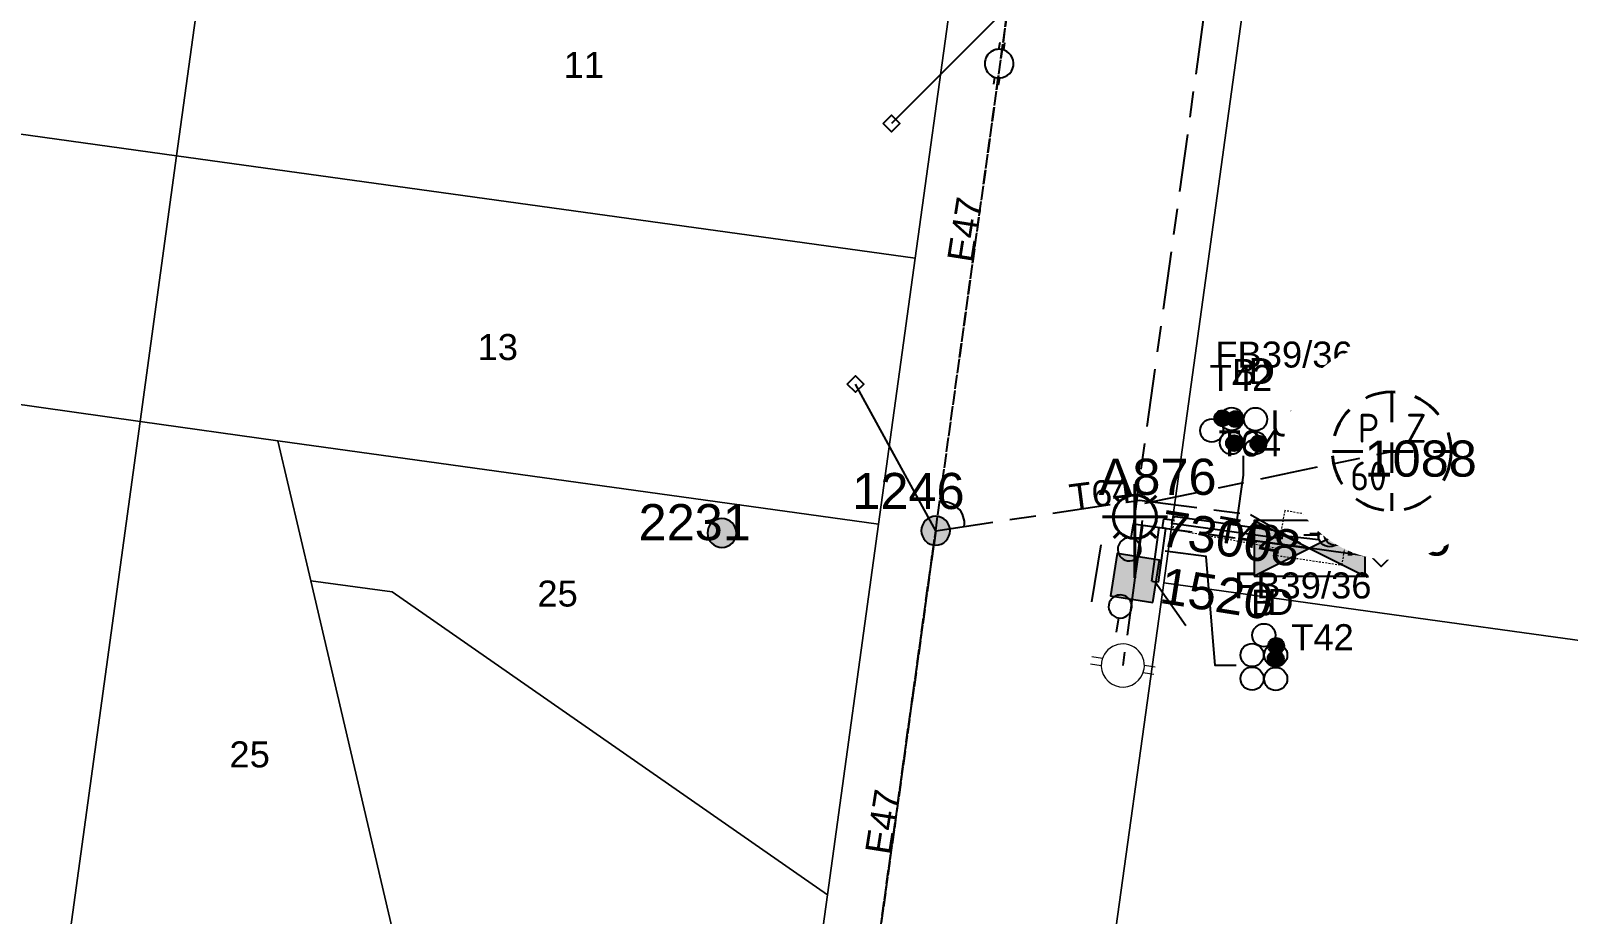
# Model space of a CAD drawing. Header units: metres. Extents: x 307881 to 309377, y 6244646 to 6245709.
# Drawn here: x 308529.6 to 308636, y 6245240.8 to 6245302 of the extents above; entities that cross this region are included whole.
import ezdxf
from ezdxf.enums import TextEntityAlignment as Align

# ---------------------------------------------------------------- set-up
doc = ezdxf.new("R2010")
doc.units = ezdxf.units.M
for name, pattern in [('Cable Exist OH', [1, 1, 0]), ('Cable Exist UG', [8.2, 4, -1.2, 1.8, -1.2]), ('Dash', [5, 3, -2]), ('HIDDEN', [0.375, 0.25, -0.125]), ('HIDDEN2', [0.1875, 0.125, -0.0625])]:
    doc.linetypes.add(name, pattern=pattern)
doc.layers.get('0').update_dxf_attribs({"color": 6})
for name, color, linetype in [('_User Miscellaneous7', 7, 'Continuous'), ('_User Miscellaneous9', 7, 'Continuous'), ('Duct_SP_EXT', 7, 'Continuous'), ('Equip_HV_EXT', 7, 'Continuous'), ('Equip_LV_EXT', 7, 'Continuous'), ('Equip_SL_EXT', 7, 'Continuous'), ('Equip_SP_LV_EXT', 7, 'Continuous'), ('Equip_SP_SL_EXT', 7, 'Continuous'), ('Mains_HV_EXT', 7, 'Continuous'), ('Mains_LV_EXT', 7, 'Continuous'), ('Mains_SL_EXT', 7, 'Continuous'), ('Services_SP_EXT', 7, 'Continuous'), ('Sub_SP_EXT', 7, 'Continuous'), ('SupportsOH_SP_TR_HV_LV_SL_EXT', 7, 'Continuous'), ('SupportsUG_SP_LV_SL_EXT', 7, 'Continuous'), ('Trench_SP_EXT', 7, 'Continuous')]:
    doc.layers.add(name, color=color, linetype=linetype)
for name, color, linetype, lineweight in [('Cadastre Buildings_SP_EXT', 9, 'Continuous', 5), ('Cadastre Land Parcels_SP_EXT', 9, 'Continuous', 5), ('Cadastre Other Property_SP_EXT', 9, 'HIDDEN', 5), ('Cadastre Roads_SP_EXT', 9, 'Continuous', 5)]:
    doc.layers.add(name, color=color, linetype=linetype, lineweight=lineweight)
doc.styles.add('COLUMN_LABEL', font='arial.ttf')
doc.styles.add('iecARIAL', font='arial.ttf', dxfattribs={"height": 2})
doc.styles.add('IESYMBOL1', font='isocp.shx')
doc.styles.add('POLE_LABEL', font='arial.ttf')
doc.styles.add('SLCP_LABEL', font='arial.ttf', dxfattribs={"height": 3.5})
doc.styles.get("Standard").update_dxf_attribs({"font": 'arial.ttf'})
doc.styles.add('SWITCH_LABEL', font='arial.ttf', dxfattribs={"height": 2.5})

# ---------------------------------------------------------------- blocks, each defined once
blk = doc.blocks.new('SUB_PADMOUNT_EXT')
for points in [[(0, 0), (-3.84, 1.92), (-3.84, -1.92)], [(0, 0), (3.84, 1.92), (3.84, -1.92)]]:
    blk.add_hatch(color=256).paths.add_polyline_path(points)
for p, q in [((3.84, 1.92), (-3.84, -1.92)), ((-3.84, 1.92), (3.84, -1.92))]:
    blk.add_line(p, q)
blk.add_lwpolyline([(-3.84, -1.92), (3.84, -1.92), (3.84, 1.92), (-3.84, 1.92)], close=True)
for tag, height, flags, p in [('ASSET_NUM', 2.5, 8, (2, 2)), ('STREET_CODE', 0.2, 9, (1.5, 0)), ('CONSTRUCTED_VOLTAGE', 0.2, 9, (1.5, -0.2)), ('OPERATING_VOLTAGE', 0.2, 9, (1.5, -0.6)), ('ORIENTATION', 0.2, 9, (1.5, -0.8)), ('OWNED_BY', 0.2, 9, (1.5, -1)), ('NO_PHASES', 0.2, 9, (1.5, -0.4)), ('OPERATED_BY', 0.2, 9, (1.5, -1.2)), ('SECONDARY_VOLTAGE', 0.2, 9, (1.5, -1.6)), ('STATE', 0.2, 9, (1.5, -1.8)), ('SUBSTATION_TYPE', 0.2, 9, (1.5, -2.2)), ('MAINTAINED_BY', 0.2, 9, (1.5, -1.4)), ('PARENT', 0.2, 9, (1.5, -2)), ('STREETNAME', 0.2, 9, (1.5, -3)), ('SUBURB', 0.2, 9, (1.5, -3.2)), ('USAGE', 0.2, 9, (1.5, -2.4)), ('LEGEND', 0.2, 9, (1.5, -2.6)), ('LOCATION', 0.2, 9, (1.5, -2.8)), ('Z', 0.2, 1, (1.5, -3.6)), ('NOTES', 0.2, 9, (1.5, -3.4))]:
    blk.add_attdef(tag, text='', height=height, dxfattribs=dict(flags=flags)).set_placement(p, align=Align.MIDDLE_LEFT)
blk = doc.blocks.new('COLUMN_EXT')
blk.add_hatch(color=256).paths.add_polyline_path([(-1.49, 1.48), (-1.49, -1.49), (1.48, -1.49), (1.48, 1.48)])
blk.add_lwpolyline([(-1.49, -1.49), (1.48, -1.49), (1.48, 1.48), (-1.49, 1.48)], close=True)
for tag, height, style, flags, p in [('ASSET_NUM', 2.5, 'COLUMN_LABEL', 8, (2, 2)), ('STRUCTURE_PLANT_NUMBER', 0.2, 'POLE_LABEL', 9, (1.81, 0.03)), ('STREET_CODE', 0.2, 'COLUMN_LABEL', 9, (1.81, -0.2))]:
    blk.add_attdef(tag, text='', height=height, dxfattribs=dict(style=style, flags=flags)).set_placement(p, align=Align.MIDDLE_LEFT)
at = {"flags": 9}
for tag, p in [('COLUMN_TYPE', (1.81, -0.4)), ('OWNED_BY', (1.81, -0.6)), ('STATE', (1.81, -0.8)), ('USAGE', (1.81, -1)), ('STREETNAME', (1.81, -1.6)), ('SUBURB', (1.81, -1.8)), ('LEGEND', (1.81, -1.2)), ('LOCATION', (1.81, -1.4)), ('NOTES', (1.81, -2))]:
    blk.add_attdef(tag, text='', height=0.2, dxfattribs=at).set_placement(p, align=Align.MIDDLE_LEFT)
at = {"flags": 1}
blk.add_attdef('Z', (1.81, -2.35), '', height=0.2, dxfattribs=at)
blk = doc.blocks.new('DUCT_EXT')
blk.add_circle((0, 0.8), 0.8)
at = {"flags": 1}
blk.add_attdef('Z', (0, 0), '', height=0.2, dxfattribs=at)
at = {"flags": 9}
for tag, p in [('DUCT_CODE', (0, 0)), ('XSECT_TYPE', (0, -0.2)), ('STATE', (0, -0.6)), ('FB_REFERENCE', (0, -0.4)), ('NOTES', (0, -0.8))]:
    blk.add_attdef(tag, text='', height=0.2, dxfattribs=at).set_placement(p, align=Align.MIDDLE_LEFT)
blk = doc.blocks.new('LV_OH_LINKS_OPEN_EXT')
for p, q in [((-0.17, 4.97), (-0.17, 5.46)), ((0.17, 4.97), (0.17, 5.46)), ((-0.17, 3), (-0.17, 2.5)), ((0.17, 3), (0.17, 2.5))]:
    blk.add_line(p, q)
blk.add_lwpolyline([(0, 2.99, 1), (0, 4.98, 1)], format="xyb", close=True)
at = {"flags": 9}
for tag, p in [('ACTUAL_STATUS', (0, 0)), ('CONSTRUCTED_VOLTAGE', (0, -0.2)), ('OPERATING_VOLTAGE', (0, -0.6)), ('ORIENTATION', (0, -0.8)), ('OWNED_BY', (0, -1)), ('NO_PHASES', (0, -0.4)), ('STATE', (0, -1.2)), ('SWITCH_TYPE', (0, -1.4)), ('USAGE', (0, -1.6)), ('LEGEND', (0, -1.8)), ('NOTES', (0, -2))]:
    blk.add_attdef(tag, text='', height=0.2, dxfattribs=at).set_placement(p, align=Align.MIDDLE_LEFT)
at = {"flags": 1}
blk.add_attdef('Z', (0, 0), '', height=0.2, dxfattribs=at)
blk = doc.blocks.new('SL_LANTERN_EXT')
at = {"lineweight": 40}
for p, q in [((0, 1.97), (0, 6.47)), ((-1.46, 5.68), (-1.06, 5.28)), ((1.46, 5.68), (1.06, 5.28)), ((-2.25, 4.22), (2.25, 4.22)), ((-1.46, 2.76), (-1.06, 3.16)), ((0, 0), (0, 2.72)), ((1.46, 2.76), (1.06, 3.16))]:
    blk.add_line(p, q, dxfattribs=at)
blk.add_circle((0, 4.22), 1.5, dxfattribs=at)
at = {"color": 7, "style": 'iecARIAL', "flags": 8}
blk.add_attdef('ASSET_NUM', (1.5, 1.5), '', height=2.5, dxfattribs=at)
for tag, p, height, flags in [('CONSTRUCTED_VOLTAGE', (0.98, -0.65), 0.2, 9), ('CONTROL_TYPE', (0.98, -0.85), 0.2, 9), ('LANTERN_PURPOSE', (0.98, -1.05), 0.2, 9), ('LANTERN_TYPE', (0.98, -1.25), 0.2, 9), ('LNUMBER', (2.18, -3.25), 2.5, 8), ('OPERATING_VOLTAGE', (0.98, -1.65), 0.2, 9), ('ORIENTATION', (0.98, -1.85), 0.2, 9), ('OWNED_BY', (0.98, -2.05), 0.2, 9), ('STATE', (0.98, -2.25), 0.2, 9), ('NO_PHASES', (0.98, -1.45), 0.2, 9), ('USAGE', (0.98, -2.45), 0.2, 9), ('CEXIST', (0.98, -2.65), 0.2, 9), ('CNEW', (0.98, -2.85), 0.2, 9), ('CNUMBER', (0.98, -3.05), 0.2, 9), ('CREMOVE', (0.98, -3.25), 0.2, 9), ('CREPLACE', (0.98, -3.45), 0.2, 9), ('LKINGHEIGHT', (0.98, -3.65), 0.2, 9), ('LBRACKET', (0.98, -3.85), 0.2, 9), ('LBRACKETVOCAB', (0.98, -4.05), 0.2, 9), ('LCATEGORY', (0.98, -4.25), 0.2, 9), ('LCHARGE1', (0.98, -4.45), 0.2, 9), ('LCHARGE1PERCENT', (0.98, -4.65), 0.2, 9), ('LCHARGE2', (0.98, -4.85), 0.2, 9), ('LCHARGE2PERCENT', (0.98, -5.05), 0.2, 9), ('LCHARGE3', (0.98, -5.25), 0.2, 9), ('LCHARGE3PERCENT', (0.98, -5.45), 0.2, 9), ('LEXIST', (0.98, -5.65), 0.2, 9), ('LLAMP', (0.98, -5.85), 0.2, 9), ('LLAMPVOCAB', (0.98, -6.05), 0.2, 9), ('LMAST', (0.98, -6.25), 0.2, 9), ('LMASTVOCAB', (0.98, -6.45), 0.2, 9), ('LNEW', (0.98, -6.65), 0.2, 9), ('LANTNUMBER', (0.98, -6.85), 0.2, 9), ('LOUTREACH', (0.98, -7.25), 0.2, 9), ('LOUTREACHVOCAB', (0.98, -7.45), 0.2, 9), ('LRATECODE', (0.98, -7.65), 0.2, 9), ('LREMOVE', (0.98, -7.85), 0.2, 9), ('LREPLACE', (0.98, -8.05), 0.2, 9), ('LTYPE', (0.98, -8.25), 0.2, 9), ('LTYPEVOCAB', (0.98, -8.45), 0.2, 9), ('LEGEND', (0.98, -8.65), 0.2, 9), ('STREETNAME', (0.98, -9.25), 0.2, 9), ('SUBURB', (0.98, -9.45), 0.2, 1), ('LOCATION', (0.98, -8.85), 0.2, 9), ('NOTES', (0.98, -9.05), 0.2, 9)]:
    blk.add_attdef(tag, p, '', height=height, dxfattribs=dict(flags=flags))
blk = doc.blocks.new('CCP_EXT')
at = {"flags": 9}
for tag, p in [('STATE', (0, -1.8)), ('LEGEND', (0, -1.4)), ('LIFE_SUPPORT', (0, -1.6)), ('NOTES', (0, -2))]:
    blk.add_attdef(tag, text='', height=0.2, dxfattribs=at).set_placement(p, align=Align.MIDDLE_LEFT)
blk.add_wipeout([(0, 0.57), (0.57, 0), (0, -0.57), (-0.57, 0)])
blk.add_lwpolyline([(-0.57, 0), (0, 0.57), (0.57, 0), (0, -0.57), (-0.57, 0)])
at = {"flags": 1}
blk.add_attdef('Z', (0, 0), '', height=0.2, dxfattribs=at)
at = {"flags": 9}
for tag, p in [('CCP_TYPE', (0, 0)), ('CONSTRUCTED_VOLTAGE', (0, -0.2)), ('OPERATING_VOLTAGE', (0, -0.6)), ('ORIENTATION', (0, -0.8)), ('OWNED_BY', (0, -1)), ('NO_PHASES', (0, -0.4)), ('USAGE', (0, -1.2))]:
    blk.add_attdef(tag, text='', height=0.2, dxfattribs=at).set_placement(p, align=Align.MIDDLE_LEFT)
blk = doc.blocks.new('POLE_EXT')
blk.add_hatch(color=256).paths.add_polyline_path([(-1, 0, 1), (1, 0, 1)])
blk.add_lwpolyline([(-1, 0, 1), (1, 0, 1)], format="xyb", close=True)
for tag, height, flags, p in [('pNumber', 2.5, 8, (-17.84, 2.07)), ('OWNED_BY', 0.2, 9, (1.35, -0.4)), ('SPECIAL_USE', 0.2, 9, (1.35, -0.8)), ('STATE', 0.2, 9, (1.35, -1)), ('PARENT', 0.2, 9, (1.35, -0.6)), ('cLV', 0.2, 9, (1.35, -1.4)), ('hDepth', 0.2, 9, (1.35, -1.6)), ('hDia', 0.2, 9, (1.35, -1.8)), ('cHV', 0.2, 9, (1.35, -2)), ('USAGE', 0.2, 9, (1.35, -1.2)), ('LBRACKET', 0.2, 9, (1.35, -2.2)), ('LExisting', 0.2, 9, (1.35, -2.4)), ('LANTNUMBER', 0.2, 9, (1.35, -2.6)), ('LOther', 0.2, 9, (1.35, -2.8)), ('LRemove', 0.2, 9, (1.35, -3)), ('LEGEND', 0.2, 9, (1.35, -3.2)), ('cLinedev', 0.2, 9, (1.35, -3.4)), ('pExisting', 0.2, 9, (1.35, -3.8)), ('LOCATION', 0.2, 9, (1.35, -3.6)), ('PFNUMBER', 0.2, 9, (1.35, -4)), ('NEWPFNUMBER', 0.2, 9, (1.35, -4.2)), ('pFooting', 0.2, 9, (1.35, -4.4)), ('pNew', 0.2, 9, (1.35, -4.6)), ('pRelocate', 0.2, 9, (1.35, -5)), ('pRemove', 0.2, 9, (1.35, -5.2)), ('pReplace', 0.2, 9, (1.35, -5.4)), ('pStay', 0.2, 9, (1.35, -5.6)), ('pType', 0.2, 9, (1.35, -5.8)), ('cspan', 0.2, 9, (1.35, -6)), ('STREETNAME', 0.2, 9, (1.35, -6.2)), ('SUBURB', 0.2, 9, (1.35, -6.4)), ('OPERATED_BY', 0.2, 9, (1.36, -7.01)), ('NOTES', 0.2, 9, (1.35, -6.6)), ('MAINTAINED_BY', 0.2, 9, (1.36, -6.81))]:
    blk.add_attdef(tag, text='', height=height, dxfattribs=dict(flags=flags)).set_placement(p, align=Align.MIDDLE_LEFT)
at = {"style": 'POLE_LABEL'}
for tag, height, flags, p in [('ASSET_NUM', 2.5, 8, (2, 2)), ('STRUCTURE_PLANT_NUMBER', 0.2, 9, (1.35, 0.03)), ('STREET_CODE', 0.2, 9, (1.35, -0.2))]:
    blk.add_attdef(tag, text='', height=height, dxfattribs=dict(at, flags=flags)).set_placement(p, align=Align.MIDDLE_LEFT)
at = {"flags": 1}
blk.add_attdef('Z', (1.35, -7.33), '', height=0.2, dxfattribs=at)
blk = doc.blocks.new('LV_UG_LINKS_OPEN_EXT')
at = {"lineweight": 20}
for p, q in [((-0.25, 1.47), (-0.25, 2.22)), ((0.25, 1.47), (0.25, 2.22)), ((-0.25, -1.47), (-0.25, -2.22)), ((0.25, -1.47), (0.25, -2.22))]:
    blk.add_line(p, q, dxfattribs=at)
at = {"flags": 9}
for tag, p in [('ACTUAL_STATUS', (0, 0)), ('CONSTRUCTED_VOLTAGE', (0, -0.2)), ('OPERATING_VOLTAGE', (0, -0.6)), ('ORIENTATION', (0, -0.8)), ('STATE', (0, -1)), ('NO_PHASES', (0, -0.4)), ('SWITCH_TYPE', (0, -1.2)), ('USAGE', (0, -1.4)), ('NOTES', (0, -1.6))]:
    blk.add_attdef(tag, text='', height=0.2, dxfattribs=at).set_placement(p, align=Align.MIDDLE_LEFT)
at = {"flags": 1}
blk.add_attdef('Z', (0, 0), '', height=0.2, dxfattribs=at)
blk.add_wipeout([(-0.25, 1.47), (-0.43, 1.43), (-0.61, 1.36), (-0.77, 1.28), (-0.93, 1.17), (-1.07, 1.05), (-1.19, 0.9), (-1.29, 0.75), (-1.38, 0.58), (-1.44, 0.4), (-1.48, 0.22), (-1.49, 0.03), (-1.49, -0.16), (-1.45, -0.34), (-1.4, -0.52), (-1.32, -0.69), (-1.23, -0.85), (-1.11, -1), (-0.98, -1.13), (-0.83, -1.24), (-0.66, -1.34), (-0.49, -1.41), (-0.31, -1.46), (-0.13, -1.49), (0.06, -1.49), (0.25, -1.47), (0.43, -1.43), (0.61, -1.36), (0.77, -1.28), (0.93, -1.17), (1.07, -1.05), (1.19, -0.9), (1.29, -0.75), (1.38, -0.58), (1.44, -0.4), (1.48, -0.22), (1.49, -0.03), (1.49, 0.16), (1.45, 0.34), (1.4, 0.52), (1.32, 0.69), (1.23, 0.85), (1.11, 1), (0.98, 1.13), (0.83, 1.24), (0.66, 1.34), (0.49, 1.41), (0.31, 1.46), (0.13, 1.49), (-0.06, 1.49)])
at = {"lineweight": 20}
blk.add_lwpolyline([(0, -1.49, 1), (0, 1.49, 1)], format="xyb", close=True, dxfattribs=at)
blk = doc.blocks.new('LV_UG_DFUSE_CLOSED_EXT')
for points in [[(1, 0), (0, 0)], [(5.04, 0.73), (2.16, -0.72)], [(5.05, -0.71), (2.16, 0.72)], [(6.2, 0.01), (7.2, 0.01)]]:
    blk.add_lwpolyline(points)
for centre in [(1.8, 0), (5.4, 0.01)]:
    blk.add_circle(centre, 0.8)
at = {"flags": 9}
for tag, p in [('ACTUAL_STATUS', (0, 0)), ('CONSTRUCTED_VOLTAGE', (0, -0.2)), ('OPERATING_VOLTAGE', (0, -0.6)), ('ORIENTATION', (0, -0.8)), ('STATE', (0, -1)), ('NO_PHASES', (0, -0.4)), ('SWITCH_TYPE', (0, -1.2)), ('USAGE', (0, -1.4)), ('NOTES', (0, -1.6))]:
    blk.add_attdef(tag, text='', height=0.2, dxfattribs=at).set_placement(p, align=Align.MIDDLE_LEFT)
at = {"flags": 1}
blk.add_attdef('Z', (0, 0), '', height=0.2, dxfattribs=at)
blk = doc.blocks.new('SWG_HOLEC_SU_EXT')
blk.add_line((1.8, -2), (5.8, -2))
for points in [[(1, 0), (0, 0)], [(6.6, 0), (7.6, 0)]]:
    blk.add_lwpolyline(points)
for points in [[(1.8, -0.8, 1), (1.8, 0.8, 1)], [(5.8, -0.8, 1), (5.8, 0.8, 1)]]:
    blk.add_lwpolyline(points, format="xyb", close=True)
at = {"style": 'SWITCH_LABEL', "flags": 8}
blk.add_attdef('ASSET_NUM', text='', height=2.5, rotation=179.9544, dxfattribs=at).set_placement((-2.4, 0), align=Align.MIDDLE_LEFT)
at = {"flags": 1}
blk.add_attdef('Z', (0, 0), '', height=0.2, dxfattribs=at)
at = {"flags": 9}
for tag, p in [('ACTUAL_STATUS', (0, -0.4)), ('CONSTRUCTED_VOLTAGE', (0, -0.6)), ('OPERATING_VOLTAGE', (0, -1)), ('NO_PHASES', (0, -0.8)), ('ORIENTATION', (0, -1.2)), ('OWNED_BY', (0, -1.4)), ('STATE', (0, -1.8)), ('SWITCH_TYPE', (0, -2)), ('PARENT', (0, -1.6)), ('USAGE', (0, -2.2)), ('STREETNAME', (0, -2.6)), ('SUBURB', (0, -2.8)), ('LOCATION', (0, -2.4)), ('NOTES', (0, -3))]:
    blk.add_attdef(tag, text='', height=0.2, dxfattribs=at).set_placement(p, align=Align.MIDDLE_LEFT)
at = {"style": 'SWITCH_LABEL', "flags": 9}
blk.add_attdef('STREET_CODE', text='', height=0.2, dxfattribs=at).set_placement((0, -0.2), align=Align.MIDDLE_LEFT)
blk = doc.blocks.new('CABLE_LARGE_EXT')
h = blk.add_hatch(color=256)
edge = h.paths.add_edge_path()
edge.add_arc((0, 0.55), 0.55, 0, 360)
blk.add_circle((0, 0.55), 0.55)
at = {"flags": 1}
blk.add_attdef('Z', (0, 0), '', height=0.2, dxfattribs=at)
at = {"flags": 9}
for tag, p in [('COND_CODE', (0, 0)), ('STATE', (0, -0.4)), ('XSECT_SIZE', (0, -0.6)), ('FB_REFERENCE', (0, -0.2)), ('NOTES', (0, -0.8))]:
    blk.add_attdef(tag, text='', height=0.2, dxfattribs=at).set_placement(p, align=Align.MIDDLE_LEFT)
blk = doc.blocks.new('SLCP_ZELL_EXT')
blk.add_wipeout([(-0.24, 7.5), (-0.71, 7.47), (-1.17, 7.41), (-1.64, 7.32), (-2.09, 7.21), (-2.54, 7.06), (-2.98, 6.89), (-3.41, 6.69), (-3.82, 6.46), (-4.22, 6.21), (-4.6, 5.93), (-4.96, 5.63), (-5.31, 5.31), (-5.63, 4.96), (-5.93, 4.6), (-6.21, 4.22), (-6.46, 3.82), (-6.69, 3.41), (-6.89, 2.98), (-7.06, 2.54), (-7.21, 2.09), (-7.32, 1.64), (-7.41, 1.17), (-7.47, 0.71), (-7.5, 0.24), (-7.5, -0.24), (-7.47, -0.71), (-7.41, -1.17), (-7.32, -1.64), (-7.21, -2.09), (-7.06, -2.54), (-6.89, -2.98), (-6.69, -3.41), (-6.46, -3.82), (-6.21, -4.22), (-5.93, -4.6), (-5.63, -4.96), (-5.31, -5.31), (-4.96, -5.63), (-4.6, -5.93), (-4.22, -6.21), (-3.82, -6.46), (-3.41, -6.69), (-2.98, -6.89), (-2.54, -7.06), (-2.09, -7.21), (-1.64, -7.32), (-1.17, -7.41), (-0.71, -7.47), (-0.24, -7.5), (0.24, -7.5), (0.71, -7.47), (1.17, -7.41), (1.64, -7.32), (2.09, -7.21), (2.54, -7.06), (2.98, -6.89), (3.41, -6.69), (3.82, -6.46), (4.22, -6.21), (4.6, -5.93), (4.96, -5.63), (5.31, -5.31), (5.63, -4.96), (5.93, -4.6), (6.21, -4.22), (6.46, -3.82), (6.69, -3.41), (6.89, -2.98), (7.06, -2.54), (7.21, -2.09), (7.32, -1.64), (7.41, -1.17), (7.47, -0.71), (7.5, -0.24), (7.5, 0.24), (7.47, 0.71), (7.41, 1.17), (7.32, 1.64), (7.21, 2.09), (7.06, 2.54), (6.89, 2.98), (6.69, 3.41), (6.46, 3.82), (6.21, 4.22), (5.93, 4.6), (5.63, 4.96), (5.31, 5.31), (4.96, 5.63), (4.6, 5.93), (4.22, 6.21), (3.82, 6.46), (3.41, 6.69), (2.98, 6.89), (2.54, 7.06), (2.09, 7.21), (1.64, 7.32), (1.17, 7.41), (0.71, 7.47), (0.24, 7.5)])
at = {"linetype": 'Dash', "lineweight": 40, "ltscale": 0.7}
for p, q in [((0, 4.11), (0, -4.11)), ((-4.11, 0), (4.11, 0))]:
    blk.add_line(p, q, dxfattribs=at)
blk.add_circle((0, 0), 4.11, dxfattribs=at)
at = {"lineweight": 40, "style": 'IESYMBOL1'}
for s, p in [('P', (-1.6, 0)), ('Z', (1.7, 0)), ('60', (-1.61, -3.31))]:
    blk.add_text(s, height=2, dxfattribs=at).set_placement(p, align=Align.BOTTOM_CENTER)
at = {"style": 'SLCP_LABEL'}
for tag, height, flags, p in [('ASSET_NUM', 2.5, 8, (2, 2)), ('STREET_CODE', 0.2, 9, (0, -0.2))]:
    blk.add_attdef(tag, text='', height=height, dxfattribs=dict(at, flags=flags)).set_placement(p, align=Align.MIDDLE_LEFT)
at = {"flags": 1}
blk.add_attdef('Z', (0, 0), '', height=0.2, dxfattribs=at)
at = {"flags": 9}
for tag, p in [('CONSTRUCTED_VOLTAGE', (0, -0.4)), ('CONTROL_TYPE', (0, -0.6)), ('OPERATING_VOLTAGE', (0, -1)), ('NO_PHASES', (0, -0.8)), ('ORIENTATION', (0, -1.2)), ('OWNED_BY', (0, -1.4)), ('STATE', (0, -2)), ('USAGE', (0, -1.6)), ('LOCATION', (0, -1.8)), ('NOTES', (0, -2.2))]:
    blk.add_attdef(tag, text='', height=0.2, dxfattribs=at).set_placement(p, align=Align.MIDDLE_LEFT)

msp = doc.modelspace()

# ---------------------------------------------------------------- linework, layer by layer
at = {"layer": '_User Miscellaneous7'}
for points in [[(308613.48, 6245272.55), (308613.48, 6245271.21), (308613.02, 6245267.95)], [(308613.01, 6245258.03), (308611.56, 6245258.03), (308610.92, 6245265.59), (308608.09, 6245265.95)]]:
    msp.add_lwpolyline(points, dxfattribs=at)
at = {"layer": 'Cadastre Buildings_SP_EXT', "linetype": 'Continuous'}
for points in [[(308544.29, 6245326.88), (308493.49, 6245333.96), (308491.38, 6245318.27), (308488.98, 6245300.37), (308539.68, 6245293.31), (308542.15, 6245311.21), (308544.29, 6245326.88)], [(308642.27, 6245259.02), (308626.27, 6245261.22), (308607.99, 6245263.75), (308603.77, 6245233.35), (308603.78, 6245227.95), (308607.05, 6245224.61), (308611.41, 6245221.78), (308620.73, 6245220.48), (308636.54, 6245218.29), (308642.27, 6245259.02)]]:
    msp.add_lwpolyline(points, close=True, dxfattribs=at)
at = {"layer": 'Cadastre Land Parcels_SP_EXT', "linetype": 'Continuous'}
for points in [[(308593.26, 6245304.09), (308542.15, 6245311.21), (308539.68, 6245293.31), (308590.8, 6245286.23), (308593.26, 6245304.09)], [(308590.8, 6245286.23), (308539.68, 6245293.31), (308537.17, 6245274.92), (308546.68, 6245273.59), (308588.25, 6245267.83), (308590.8, 6245286.23)], [(308537.17, 6245274.92), (308527.86, 6245276.24), (308523.06, 6245267.75), (308505.74, 6245236.34), (308531.37, 6245232.73), (308537.17, 6245274.92)], [(308546.68, 6245273.59), (308537.17, 6245274.92), (308531.37, 6245232.73), (308538.71, 6245231.7), (308557.12, 6245229.1), (308548.98, 6245263.89), (308546.68, 6245273.59)], [(308588.25, 6245267.83), (308546.68, 6245273.59), (308548.98, 6245263.89), (308554.61, 6245263.13), (308584.72, 6245242.17), (308588.25, 6245267.83)], [(308584.72, 6245242.17), (308554.61, 6245263.13), (308548.98, 6245263.89), (308557.12, 6245229.1), (308573.28, 6245226.83), (308574.13, 6245226.76), (308574.98, 6245226.77), (308575.82, 6245226.86), (308576.65, 6245227.02), (308577.46, 6245227.26), (308578.25, 6245227.56), (308579.01, 6245227.94), (308579.73, 6245228.39), (308580.41, 6245228.9), (308581.04, 6245229.47), (308581.61, 6245230.09), (308582.12, 6245230.77), (308582.57, 6245231.48), (308582.96, 6245232.24), (308583.27, 6245233.02), (308583.51, 6245233.84), (308583.68, 6245234.67), (308584.72, 6245242.17)]]:
    msp.add_lwpolyline(points, close=True, dxfattribs=at)
msp.add_lwpolyline([(308527.86, 6245276.24), (308537.17, 6245274.92), (308539.68, 6245293.31), (308539.68, 6245293.31), (308488.98, 6245300.37)], dxfattribs=at)
at = {"layer": 'Cadastre Other Property_SP_EXT', "linetype": 'HIDDEN2'}
msp.add_lwpolyline([(308608.73, 6245268.36), (308608.6, 6245267.47), (308615.97, 6245266.14), (308615.84, 6245265.65), (308620.32, 6245264.99), (308620.86, 6245267.96), (308616.37, 6245268.76), (308616.1, 6245267.29), (308608.73, 6245268.36)], close=True, dxfattribs=at)
at = {"layer": 'Duct_SP_EXT'}
for p, q in [((308608.62, 6245268.35), (308608.59, 6245268.11)), ((308616.26, 6245267.29), (308608.62, 6245268.35)), ((308607.16, 6245263.87), (308607.67, 6245267.59)), ((308607.63, 6245263.8), (308608.14, 6245267.53)), ((308607.67, 6245267.59), (308607.91, 6245267.56)), ((308608.14, 6245267.53), (308607.91, 6245267.56)), ((308608.56, 6245267.87), (308608.59, 6245268.11)), ((308616.19, 6245266.81), (308608.56, 6245267.87)), ((308616.26, 6245267.29), (308616.22, 6245267.05)), ((308616.19, 6245266.81), (308616.22, 6245267.05)), ((308607.16, 6245263.87), (308607.39, 6245263.83)), ((308607.63, 6245263.8), (308607.39, 6245263.83))]:
    msp.add_line(p, q, dxfattribs=at)
at = {"layer": 'Mains_LV_EXT', "linetype": 'Cable Exist OH'}
for points in [[(308592.21, 6245267.37), (308597.22, 6245303.63)], [(308592.21, 6245267.37), (308585.79, 6245221.13)]]:
    msp.add_lwpolyline(points, dxfattribs=at)
at = {"layer": 'Mains_LV_EXT', "linetype": 'Continuous'}
msp.add_lwpolyline([(308594.19, 6245267.67, 0.496427), (308592.48, 6245269.36)], format="xyb", dxfattribs=at)
at = {"layer": 'Trench_SP_EXT', "linetype": 'Cable Exist UG'}
for points in [[(308618.79, 6245267.61), (308622.99, 6245268.89)], [(308607.91, 6245267.56), (308608, 6245268.18), (308608.59, 6245268.11)], [(308616.07, 6245267.07), (308618.7, 6245266.77), (308618.79, 6245267.61)], [(308607.39, 6245263.83), (308609.51, 6245260.8)]]:
    msp.add_lwpolyline(points, dxfattribs=at)

# ---------------------------------------------------------------- block references
at = {"layer": '_User Miscellaneous7', "rotation": 89.3069397112737}
for name, p in [('DUCT_EXT', (308613.49, 6245275.09)), ('DUCT_EXT', (308615.14, 6245275.07)), ('DUCT_EXT', (308612.11, 6245274.29)), ('CABLE_LARGE_EXT', (308612.6, 6245275.14)), ('CABLE_LARGE_EXT', (308613.49, 6245275.09)), ('DUCT_EXT', (308613.47, 6245273.45)), ('CABLE_LARGE_EXT', (308613.41, 6245273.42)), ('DUCT_EXT', (308615.1, 6245273.43)), ('CABLE_LARGE_EXT', (308615.09, 6245273.4))]:
    msp.add_blockref(name, p, dxfattribs=at)
at = {"layer": '_User Miscellaneous7'}
for name, p in [('DUCT_EXT', (308614.92, 6245259.33)), ('CABLE_LARGE_EXT', (308615.77, 6245258.85)), ('DUCT_EXT', (308614.1, 6245257.96)), ('DUCT_EXT', (308615.74, 6245257.96)), ('CABLE_LARGE_EXT', (308615.74, 6245257.96)), ('DUCT_EXT', (308614.1, 6245256.33)), ('DUCT_EXT', (308615.74, 6245256.31))]:
    msp.add_blockref(name, p, dxfattribs=at)
at = {"layer": 'Equip_SP_LV_EXT', "rotation": 171.07883142834}
msp.add_blockref('LV_OH_LINKS_OPEN_EXT', (308597.22, 6245303.63), dxfattribs=at)
at = {"layer": 'Equip_SP_SL_EXT'}
ref = msp.add_blockref('SL_LANTERN_EXT', (308606, 6245264.11), dxfattribs=at)
ref.add_attrib('ASSET_NUM', '73008', dxfattribs={"layer": '_User Miscellaneous9', "height": 2.5, "rotation": 351.0481, "style": 'iecARIAL'}).set_placement((308607.5, 6245265.61), align=Align.BOTTOM_LEFT)
at = {"layer": 'Sub_SP_EXT'}
ref = msp.add_blockref('SUB_PADMOUNT_EXT', (308618.09, 6245266.15), dxfattribs=at)
ref.add_attrib('ASSET_NUM', '7345', dxfattribs={"layer": '0', "height": 2.5}).set_placement((308620.09, 6245266.9), align=Align.MIDDLE_LEFT)
at = {"layer": 'SupportsOH_SP_TR_HV_LV_SL_EXT'}
ref = msp.add_blockref('POLE_EXT', (308592.21, 6245267.37), dxfattribs=at)
ref.add_attrib('ASSET_NUM', '1246', dxfattribs={"layer": '0', "height": 2.5, "rotation": 0.0375, "style": 'POLE_LABEL'}).set_placement((308594.21, 6245268.12), align=Align.BOTTOM_RIGHT)
ref = msp.add_blockref('POLE_EXT', (308577.42, 6245267.21), dxfattribs=at)
ref.add_attrib('ASSET_NUM', '2231', dxfattribs={"layer": '0', "height": 2.5, "style": 'POLE_LABEL'}).set_placement((308579.42, 6245267.96), align=Align.MIDDLE_RIGHT)
at = {"layer": 'SupportsUG_SP_LV_SL_EXT'}
ref = msp.add_blockref('COLUMN_EXT', (308606, 6245264.11), dxfattribs=dict(at, rotation=81.06661613919749))
ref.add_attrib('ASSET_NUM', '1520', dxfattribs={"layer": '0', "height": 2.5, "rotation": 351.0305, "style": 'COLUMN_LABEL'}).set_placement((308608, 6245264.86), align=Align.TOP_LEFT)

# ---------------------------------------------------------------- texts
at = {"layer": '_User Miscellaneous7'}
for s, rotation, p in [('E47', 81.0426, (308594.77, 6245285.86)), ('T64', 7.3999, (308601.59, 6245268.78)), ('E47', 81.0101, (308589.09, 6245244.87))]:
    msp.add_text(s, height=1.8, rotation=rotation, dxfattribs=at).set_placement(p)
for s, p in [('FB39/36', (308611.56, 6245278.66)), ('B', (308612.72, 6245277.46)), ('D', (308613.86, 6245277.52)), ('T42', (308611.17, 6245277.04)), ('U18', (308615.38, 6245273.9)), ('T64', (308611.78, 6245272.51)), ('FB39/36', (308612.86, 6245262.68)), ('B', (308614.02, 6245261.48)), ('D', (308615.16, 6245261.54)), ('T42', (308616.81, 6245259.1))]:
    msp.add_text(s, height=1.8, dxfattribs=at).set_placement(p)
at = {"layer": 'Cadastre Land Parcels_SP_EXT'}
for s, p in [('11', (308566.47, 6245298.71)), ('13', (308560.51, 6245279.18)), ('25', (308564.65, 6245262.12)), ('25', (308543.34, 6245250.99))]:
    msp.add_text(s, height=1.8, dxfattribs=at).set_placement(p)

# ---------------------------------------------------------------- next in the draw order: block references
at = {"layer": 'Services_SP_EXT'}
for p in [(308589.15, 6245295.55), (308586.66, 6245277.52), (308623.04, 6245265.46)]:
    msp.add_blockref('CCP_EXT', p, dxfattribs=at)

# ---------------------------------------------------------------- next in the draw order: block references
for p in [(308589.15, 6245295.55), (308586.66, 6245277.52), (308623.04, 6245265.46)]:
    msp.add_blockref('CCP_EXT', p, dxfattribs=at)

# ---------------------------------------------------------------- next in the draw order: linework, layer by layer
at = {"layer": 'Cadastre Buildings_SP_EXT', "linetype": 'Continuous'}
msp.add_lwpolyline([(308663.44, 6245304.26), (308614.48, 6245310.83), (308607.99, 6245263.75), (308626.27, 6245261.22), (308642.27, 6245259.02), (308656.9, 6245257), (308659.07, 6245272.61), (308661.3, 6245288.75), (308663.44, 6245304.26)], close=True, dxfattribs=at)
at = {"layer": 'Cadastre Roads_SP_EXT', "linetype": 'Continuous'}
msp.add_lwpolyline([(308624.81, 6245385.94), (308629.04, 6245414.84), (308617.42, 6245411.14), (308607.69, 6245408.05), (308604.99, 6245388.55), (308602.34, 6245369.56), (308600.11, 6245353.4), (308597.65, 6245335.64), (308595.46, 6245319.74), (308593.26, 6245304.09), (308590.8, 6245286.23), (308588.25, 6245267.83), (308584.72, 6245242.17), (308583.68, 6245234.67), (308594.04, 6245233.99), (308603.77, 6245233.35), (308607.99, 6245263.75), (308614.48, 6245310.83), (308618.85, 6245342.54), (308621.78, 6245363.78), (308622.81, 6245371.27), (308624.81, 6245385.94)], close=True, dxfattribs=at)
at = {"layer": 'Mains_HV_EXT', "linetype": 'Cable Exist OH'}
msp.add_lwpolyline([(308585.79, 6245221.13), (308592.21, 6245267.37), (308601.61, 6245335.18)], dxfattribs=at)
at = {"layer": 'Services_SP_EXT'}
for points in [[(308597.22, 6245303.63), (308589.15, 6245295.55)], [(308592.21, 6245267.37), (308586.66, 6245277.52)], [(308623.04, 6245265.46), (308618.09, 6245266.15)]]:
    msp.add_lwpolyline(points, dxfattribs=at)

# ---------------------------------------------------------------- next in the draw order: block references
at = {"layer": 'Equip_LV_EXT'}
for p in [(308617.68, 6245267.06), (308618.09, 6245267.15)]:
    msp.add_blockref('LV_UG_DFUSE_CLOSED_EXT', p, dxfattribs=at)

# ---------------------------------------------------------------- next in the draw order: block references
at = {"layer": 'Equip_LV_EXT', "rotation": 260.9528796297871}
msp.add_blockref('LV_UG_LINKS_OPEN_EXT', (308605.16, 6245258.04), dxfattribs=at)
at = {"layer": 'Equip_SL_EXT'}
ref = msp.add_blockref('SLCP_ZELL_EXT', (308623.77, 6245272.86), dxfattribs=at)
ref.add_attrib('ASSET_NUM', '1088', dxfattribs={"layer": '0', "height": 2.5, "style": 'SLCP_LABEL'}).set_placement((308625.77, 6245273.61), align=Align.TOP_CENTER)

# ---------------------------------------------------------------- next in the draw order: linework, layer by layer
at = {"layer": 'Mains_HV_EXT', "linetype": 'Cable Exist UG'}
for points in [[(308616.38, 6245343.53), (308605.89, 6245267.85)], [(308605.89, 6245267.85), (308618.09, 6245266.15)]]:
    msp.add_lwpolyline(points, dxfattribs=at)
at = {"layer": 'Mains_LV_EXT', "linetype": 'Cable Exist UG'}
for points in [[(308592.21, 6245267.37), (308606.31, 6245269.48), (308613.99, 6245268.49), (308618.09, 6245266.15)], [(308618.09, 6245266.15), (308606.52, 6245267.73), (308606, 6245264.11)], [(308606, 6245264.11), (308605.16, 6245258.04)]]:
    msp.add_lwpolyline(points, dxfattribs=at)
at = {"layer": 'Mains_SL_EXT', "linetype": 'Cable Exist UG'}
msp.add_lwpolyline([(308606, 6245264.11), (308606.68, 6245269.27), (308623.77, 6245272.86)], dxfattribs=at)

# ---------------------------------------------------------------- next in the draw order: block references
at = {"layer": 'Equip_HV_EXT'}
ref = msp.add_blockref('SWG_HOLEC_SU_EXT', (308605.89, 6245267.85), dxfattribs=dict(at, rotation=260.9529096418619))
ref.add_attrib('ASSET_NUM', 'A876', dxfattribs={"layer": '0', "height": 2.5, "style": 'SWITCH_LABEL'}).set_placement((308603.49, 6245269.1), align=Align.BOTTOM_LEFT)

# ---------------------------------------------------------------- next in the draw order: texts
at = {"layer": '_User Miscellaneous7'}
msp.add_text('T42', height=1.8, rotation=349.8602, dxfattribs=at).set_placement((308611.55, 6245266.63))

doc.saveas('drawing.dxf')
